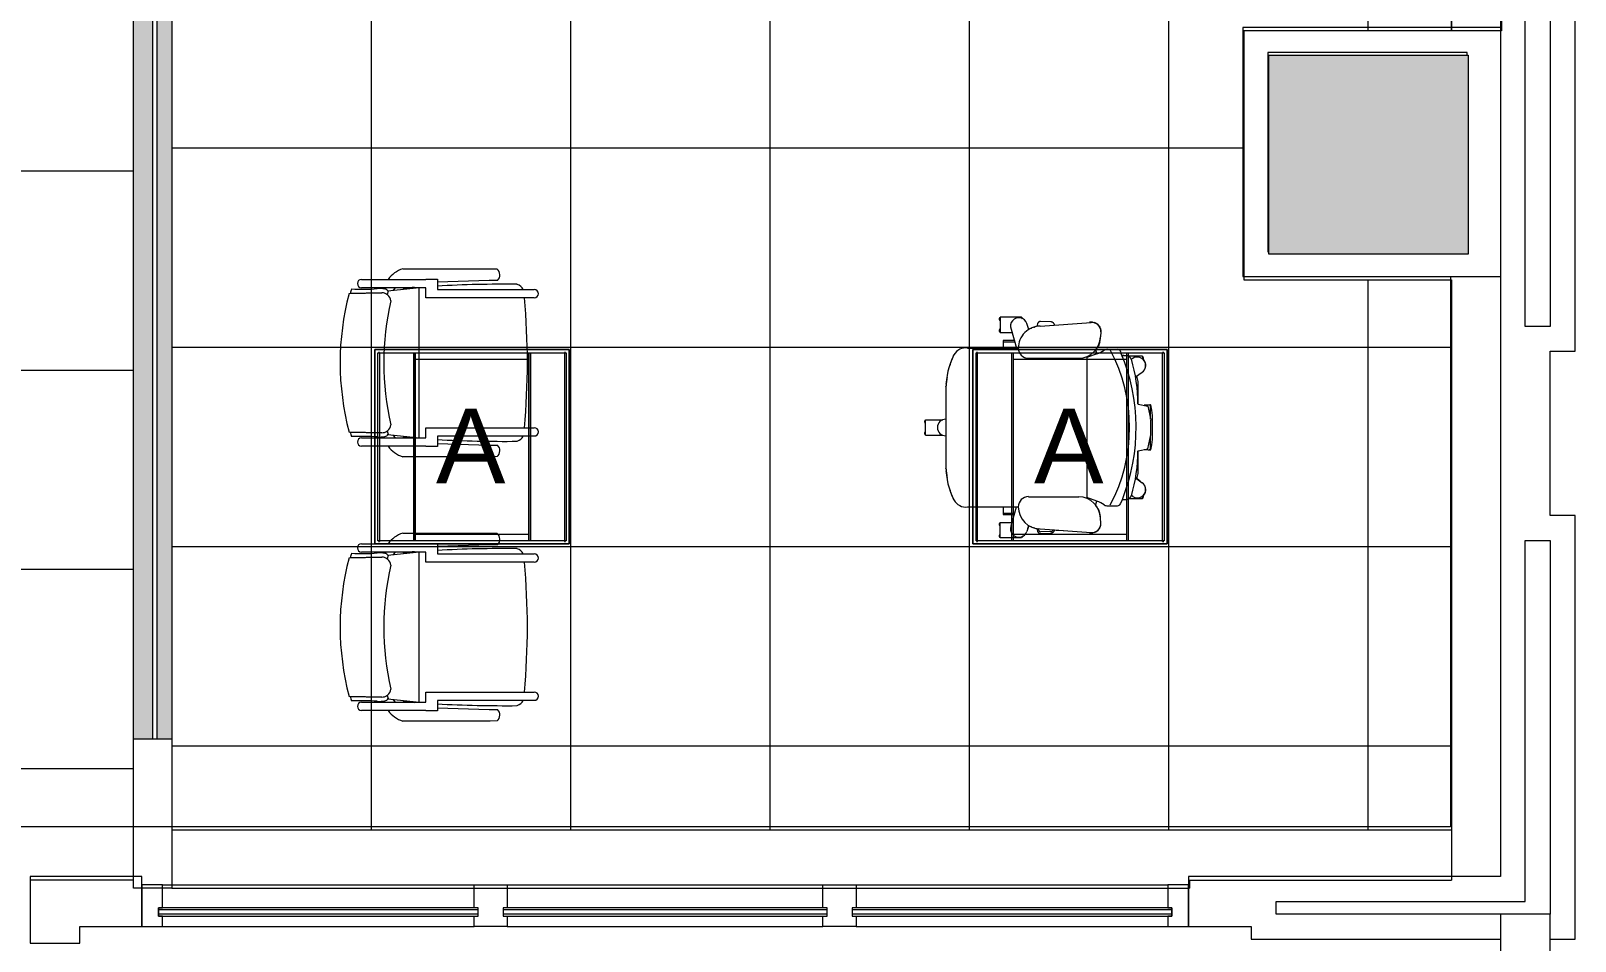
# Model space of a CAD drawing. Header units: inches. Extents: x -1206 to 1060, y -822 to 854.
# Drawn here: x -45 to 140.9, y -413.5 to -303.9 of the extents above; entities that cross this region are included whole.
import ezdxf

# ---------------------------------------------------------------- set-up
doc = ezdxf.new("R2010")
doc.units = ezdxf.units.IN
doc.header["$MEASUREMENT"] = 0
doc.linetypes.add('X1$0$IMPORT-2DASHES', pattern=[163.199999, 71.999999, -24, 9.6, -24, 9.6, -24])
for name, color, linetype, lineweight in [('X1$0$18_0109_REV_dwg _7_', 8, 'Continuous', 9), ('X1$0$A-Anno-Revs-FinF', 7, 'Continuous', 9), ('X1$0$A-CLNG', 13, 'Continuous', 13), ('X1$0$A-CLNG-PATT', 13, 'Continuous', 13), ('X1$0$A-WALL', 113, 'Continuous', 13), ('X1$0$ArchiCAD Windows_Pen_No__4', 7, 'Continuous', 9), ('X1$0$BB Columns_Pen_No__3', 250, 'Continuous', 20), ('X1$0$BB Columns_Pen_No__7', 250, 'Continuous', 20), ('X1$0$BB Shell_Pen_No__100', 250, 'Continuous', 20), ('X1$0$BB Shell_Pen_No__95', 250, 'Continuous', 20), ('X1$0$E-LITE-EQPM', 33, 'Continuous', 9), ('X1$0$E-LITE-EQPM-IDEN', 33, 'Continuous', 9), ('X1$0$GLZ_GLAZING', 7, 'Continuous', 9), ('X1$0$I-FURN', 30, 'Continuous', 9), ('X1$0$I-WALL', 2, 'Continuous', 13), ('X1$0$S-COLS', 52, 'Continuous', 9)]:
    doc.layers.add(name, color=color, linetype=linetype, lineweight=lineweight)
doc.styles.add('X1$0$Arial', font='arial.ttf', dxfattribs={"height": 9})

# ---------------------------------------------------------------- blocks, each defined once
blk = doc.blocks.new('X1$0$F-Haworth_Chair_X99-Seminar - X99 Seminar Chair with Glides-5034159-FIRST FLOOR RCP')
at = {"layer": 'X1$0$I-FURN'}
for p, q in [((-8.82, -0.89), (-8.82, 10.78)), ((-7.83, 10.78), (-7.83, -2.27)), ((7.83, -2.27), (7.83, 10.78)), ((8.82, 10.78), (8.82, -0.89)), ((-11.32, 5.48), (-11.3, 6.32)), ((-9.92, 6.36), (-9.92, 5.36)), ((9.92, 5.36), (9.92, 6.36)), ((11.3, 6.32), (11.32, 5.48)), ((-11.32, -5.06), (-11.32, 5.48)), ((-9.92, 5.36), (-9.71, -0.89)), ((9.71, -0.89), (9.92, 5.36)), ((11.32, 5.48), (11.32, -5.06)), ((-10.07, -0.89), (-8.82, -0.89)), ((-10.07, -2.27), (-10.07, -0.89)), ((8.82, -0.89), (10.07, -0.89)), ((10.07, -0.89), (10.07, -2.27)), ((-10.04, -2.27), (-10.07, -2.27)), ((-10.04, -10.02), (-10.04, -2.27)), ((-9.04, -2.27), (-9.04, -10.02)), ((-7.83, -2.27), (-9.04, -2.27)), ((-9.04, -3.12), (9.04, -3.12)), ((-8.68, -6.87), (-9.04, -3.43)), ((9.04, -2.27), (7.83, -2.27)), ((9.04, -3.43), (8.68, -6.87)), ((9.04, -10.02), (9.04, -2.27)), ((10.04, -2.27), (10.04, -10.02)), ((10.07, -2.27), (10.04, -2.27)), ((-9.04, -5.99), (-8.75, -6.22)), ((-8.61, -6.81), (-8.23, -6.95)), ((8.23, -6.95), (8.61, -6.81)), ((8.75, -6.22), (9.04, -5.99)), ((-8.42, -7.57), (-8.34, -11.37)), ((-8.34, -11.52), (-8.42, -7.57)), ((8.34, -11.37), (8.42, -7.57)), ((8.42, -7.57), (8.34, -11.52))]:
    blk.add_line(p, q, dxfattribs=at)
for centre, radius, start, end in [((-8.32, 10.78), 0.495, 0, 180), ((8.32, 10.78), 0.495, 0, 180), ((-8.21, 8.28), 1.31, 117.6473, 159.9567), ((0, -75.01), 84.96, 84.7119, 95.2881), ((8.21, 8.28), 1.31, 20.0433, 62.3527), ((144.06, 7.32), 153.52, 179.4749, 183.0681), ((-144.06, 7.32), 153.52, 356.9319, 0.5251), ((-10.58, 5.68), 0.956, 45.8901, 138.1099), ((10.58, 5.68), 0.956, 41.8901, 134.1099), ((144.06, 7.32), 153.52, 184.0894, 184.5213), ((-144.06, 7.32), 153.52, 355.4787, 355.9106), ((-7.87, -3.92), 3.63, 198.1789, 233.1331), ((-8.24, -4.59), 0.763, 194.2338, 212.3684), ((8.24, -4.59), 0.763, 327.6316, 345.7662), ((7.87, -3.92), 3.63, 306.8669, 341.8211), ((-4.71, 1.15), 9.61, 243.1231, 243.9964), ((-5.2, -7.86), 3.74, 170.0936, 184.0143), ((-8.28, -7.33), 0.613, 122.5427, 170.0936), ((-7.37, -7.55), 1.05, 95.9554, 181.1786), ((-7.37, -7.55), 1.05, 145.2002, 181.1786), ((0, 26.49), 33.83, 257.2285, 282.7715), ((7.37, -7.55), 1.05, 358.8214, 84.0446), ((7.37, -7.55), 1.05, 358.8214, 34.7998), ((8.28, -7.33), 0.613, 9.9064, 57.4573), ((5.2, -7.86), 3.74, 355.9857, 9.9064), ((4.71, 1.15), 9.61, 296.0036, 296.8769), ((-36.06, -10.03), 27.2, 357.4882, 4.0143), ((36.06, -10.03), 27.2, 175.9857, 182.5118), ((-9.54, -10.02), 0.498, 180, 0), ((9.54, -10.02), 0.498, 180, 0), ((0, 20.73), 33.17, 254.4478, 255.4234), ((0, 20.29), 32.89, 255.304, 284.6925), ((0, 20.73), 33.17, 284.5766, 285.5522)]:
    blk.add_arc(centre, radius, start, end, dxfattribs=at)
blk = doc.blocks.new('X1$0$Allsteel Seating Acuity Work-Conference Chair1 - Fully Adj_ Arms_ Mesh Back-V8-FIRST FLOOR RCP')
at = {"layer": 'X1$0$I-FURN', "lineweight": 13}
for p, q in [((-2.82, 10.38), (-2.56, 11.58)), ((-2.71, 11.94), (-2.71, 11.88)), ((-2.71, 11.74), (-2.71, 11.93)), ((-1.02, 11.88), (-2.71, 11.88)), ((-2.71, 11.74), (-2.67, 11.1)), ((-2.56, 11.58), (-0.87, 11.91)), ((1.43, 12.11), (-1.43, 12.11)), ((0.87, 11.91), (-0.87, 11.91)), ((2.56, 11.58), (0.87, 11.91)), ((2.71, 11.88), (1.02, 11.88)), ((2.82, 10.38), (2.56, 11.58)), ((2.67, 11.1), (2.71, 11.74)), ((2.71, 11.88), (2.71, 11.94)), ((2.71, 11.93), (2.71, 11.74)), ((-8.58, 10.9), (-8.27, 10.9)), ((-8.58, 10.9), (-8.58, 9.3)), ((-8.31, 9.74), (-8.21, 9.58)), ((-6.08, 10.09), (-6.65, 10.88)), ((-6.08, 10.09), (-6.21, 10.27)), ((-5.54, 10.38), (-6.19, 10.24)), ((-2.83, 10.4), (-5.26, 10.4)), ((-4.64, 10.28), (-4.71, 10.32)), ((5.26, 10.4), (2.83, 10.4)), ((4.71, 10.32), (4.64, 10.28)), ((6.17, 10.25), (5.54, 10.38)), ((6.46, 10.62), (6.06, 10.1)), ((6.08, 10.09), (6.65, 10.88)), ((8.31, 9.74), (8.21, 9.58)), ((8.58, 10.9), (8.27, 10.9)), ((8.58, 10.9), (8.58, 9.3)), ((-9.43, 6.72), (-9.43, 7.92)), ((-9.14, 8.27), (-8.98, 8.33)), ((-8.67, 8.43), (-8.67, 8.96)), ((8.67, 8.5), (8.67, 8.96)), ((8.67, 8.5), (9.21, 8.25)), ((9.43, 6.72), (9.43, 7.92)), ((-11.51, 5.91), (-10.9, 5.88)), ((11.51, 5.91), (10.9, 5.88)), ((-12.2, -1.39), (-12.66, 4.73)), ((-9.35, 5.28), (-8.87, 5.43)), ((-8.87, 5.43), (-8.42, 4.21)), ((-8.42, 4.21), (8.42, 4.21)), ((8.87, 5.43), (8.42, 4.21)), ((9.35, 5.28), (8.87, 5.43)), ((12.2, -1.39), (12.66, 4.73)), ((-8.34, -2.8), (-8.34, 3.26)), ((8.34, -2.8), (8.34, 3.26)), ((-13.05, -3.54), (-13.3, -3.64)), ((-13.3, -3.64), (-13.3, -6.21)), ((-11.8, -2.77), (-12.52, -3)), ((11.8, -2.77), (12.52, -3)), ((12.15, -2.89), (11.81, -2.76)), ((13.05, -3.54), (13.3, -3.64)), ((13.3, -3.64), (13.3, -6.21)), ((-11.84, -4.9), (-9.56, -4.24)), ((-11.43, -6.21), (-11.43, -4.78)), ((-10.49, -4.51), (-10.49, -5.86)), ((-10.32, -5.86), (-10.32, -4.46)), ((-9.56, -10.14), (-9.56, -4.02)), ((9.56, -10.14), (9.56, -4.02)), ((11.84, -4.9), (9.56, -4.24)), ((10.32, -5.86), (10.32, -4.46)), ((10.49, -5.86), (10.49, -4.51)), ((11.43, -6.21), (11.43, -4.78)), ((-13.3, -6.21), (-11.43, -6.21)), ((-10.48, -5.86), (-10.48, -5.86)), ((-10.48, -5.86), (-10.32, -5.86)), ((-10.32, -5.86), (-9.56, -5.86)), ((9.56, -5.86), (10.32, -5.86)), ((10.32, -5.86), (10.48, -5.86)), ((10.48, -5.86), (10.48, -5.86)), ((13.3, -6.21), (11.43, -6.21)), ((-6.03, -12.61), (-5.86, -12.64)), ((-5.72, -12.64), (-5.86, -12.64)), ((-4.72, -12.75), (4.72, -12.75)), ((5.86, -12.64), (5.72, -12.64)), ((5.86, -12.64), (6.03, -12.61)), ((-0.94, -15.19), (-0.94, -13.12)), ((0.94, -15.19), (0.94, -13.12)), ((0.94, -15.19), (-0.94, -15.19))]:
    blk.add_line(p, q, dxfattribs=at)
at = {"layer": 'X1$0$I-FURN'}
for p, q in [((-9.12, 5.36), (-9.41, 5.32)), ((9.41, 5.32), (9.12, 5.36)), ((12.66, 4.88), (12.66, 4.97)), ((-12.72, -0.13), (-12.76, -1.35)), ((-12.48, -1.73), (-12.16, -1.81)), ((-12.18, -1.77), (-12.16, -1.84)), ((12.16, -1.81), (12.48, -1.73)), ((12.43, -1.54), (12.18, -1.61)), ((12.43, -1.54), (12.18, -1.61)), ((12.53, -0.14), (12.57, -1.36)), ((12.53, -0.14), (12.57, -1.36)), ((12.76, -1.35), (12.72, -0.13))]:
    blk.add_line(p, q, dxfattribs=at)
at = {"layer": 'X1$0$I-FURN', "lineweight": 13, "flags": 128}
for points in [[(-1.43, 12.11), (-2.08, 12.04), (-2.71, 11.94)], [(-2.71, 11.88), (-2.69, 11.78), (-2.68, 11.6), (-2.66, 11.36), (-2.64, 11.21)], [(2.71, 11.94), (2.08, 12.04), (1.43, 12.11)], [(2.64, 11.21), (2.66, 11.36), (2.68, 11.6), (2.69, 11.78), (2.71, 11.88)], [(-8.58, 10.9), (-8.57, 10.91), (-8.55, 10.91), (-8.54, 10.92), (-8.53, 10.93), (-8.52, 10.94), (-8.5, 10.94), (-8.49, 10.95), (-8.48, 10.96), (-8.46, 10.96), (-8.45, 10.97), (-8.44, 10.97), (-8.42, 10.97), (-8.41, 10.98), (-8.39, 10.98), (-8.38, 10.98), (-8.36, 10.98), (-8.35, 10.98), (-8.33, 10.98), (-8.32, 10.98), (-8.3, 10.98), (-8.29, 10.98), (-8.28, 10.98), (-8.26, 10.97), (-8.25, 10.97), (-8.23, 10.97), (-8.22, 10.96)], [(-2.82, 10.38), (-2.82, 10.39), (-2.83, 10.4)], [(-2.83, 10.4), (-2.83, 10.39), (-2.83, 10.38)], [(2.83, 10.4), (2.82, 10.39), (2.82, 10.38)], [(2.83, 10.38), (2.83, 10.39), (2.83, 10.4)], [(8.22, 10.96), (8.23, 10.97), (8.25, 10.97), (8.26, 10.97), (8.27, 10.98), (8.29, 10.98), (8.3, 10.98), (8.32, 10.98), (8.33, 10.98), (8.35, 10.98), (8.36, 10.98), (8.38, 10.98), (8.39, 10.98), (8.4, 10.98), (8.42, 10.97), (8.43, 10.97), (8.45, 10.97), (8.46, 10.96), (8.47, 10.96), (8.49, 10.95), (8.5, 10.95), (8.51, 10.94), (8.53, 10.93), (8.54, 10.92), (8.55, 10.92), (8.56, 10.91), (8.57, 10.9)], [(-13.26, -3.61), (-13.25, -3.6), (-13.24, -3.6), (-13.23, -3.59), (-13.21, -3.58), (-13.2, -3.58), (-13.19, -3.57), (-13.17, -3.57), (-13.16, -3.56), (-13.14, -3.56), (-13.13, -3.56)], [(13.14, -3.56), (13.16, -3.56), (13.17, -3.57), (13.18, -3.57), (13.2, -3.58), (13.21, -3.58), (13.22, -3.59), (13.24, -3.6), (13.25, -3.6), (13.26, -3.61)], [(-12.83, -6.21), (-12.84, -6.21), (-12.85, -6.22), (-12.86, -6.23), (-12.87, -6.24), (-12.89, -6.25), (-12.9, -6.25), (-12.91, -6.26), (-12.93, -6.27), (-12.94, -6.27), (-12.95, -6.28), (-12.97, -6.28), (-12.98, -6.28), (-13, -6.29), (-13.01, -6.29), (-13.03, -6.29), (-13.04, -6.29), (-13.05, -6.29), (-13.07, -6.29), (-13.08, -6.29), (-13.1, -6.29), (-13.11, -6.29), (-13.13, -6.29), (-13.14, -6.28), (-13.16, -6.28), (-13.17, -6.28), (-13.18, -6.27), (-13.2, -6.27), (-13.21, -6.26), (-13.22, -6.25), (-13.24, -6.25), (-13.25, -6.24), (-13.26, -6.23), (-13.27, -6.22), (-13.29, -6.22), (-13.3, -6.21)], [(-11.43, -6.21), (-11.44, -6.21), (-11.45, -6.22), (-11.46, -6.23), (-11.48, -6.24), (-11.49, -6.25), (-11.5, -6.25), (-11.51, -6.26), (-11.53, -6.27), (-11.54, -6.27), (-11.56, -6.28), (-11.57, -6.28), (-11.58, -6.28), (-11.6, -6.29), (-11.61, -6.29), (-11.63, -6.29), (-11.64, -6.29), (-11.66, -6.29), (-11.67, -6.29), (-11.69, -6.29), (-11.7, -6.29), (-11.71, -6.29), (-11.73, -6.29), (-11.74, -6.28), (-11.76, -6.28), (-11.77, -6.28), (-11.79, -6.27), (-11.8, -6.27), (-11.81, -6.26), (-11.83, -6.25), (-11.84, -6.25), (-11.85, -6.24), (-11.86, -6.23), (-11.88, -6.22), (-11.89, -6.22), (-11.9, -6.21)], [(11.9, -6.21), (11.89, -6.21), (11.88, -6.22), (11.87, -6.23), (11.85, -6.24), (11.84, -6.25), (11.83, -6.25), (11.81, -6.26), (11.8, -6.27), (11.79, -6.27), (11.77, -6.28), (11.76, -6.28), (11.75, -6.28), (11.73, -6.29), (11.72, -6.29), (11.7, -6.29), (11.69, -6.29), (11.67, -6.29), (11.66, -6.29), (11.64, -6.29), (11.63, -6.29), (11.61, -6.29), (11.6, -6.29), (11.59, -6.28), (11.57, -6.28), (11.56, -6.28), (11.54, -6.27), (11.53, -6.27), (11.52, -6.26), (11.5, -6.25), (11.49, -6.25), (11.48, -6.24), (11.47, -6.23), (11.45, -6.22), (11.44, -6.22), (11.43, -6.21)], [(13.3, -6.21), (13.29, -6.21), (13.28, -6.22), (13.26, -6.23), (13.25, -6.24), (13.24, -6.25), (13.23, -6.25), (13.21, -6.26), (13.2, -6.27), (13.19, -6.27), (13.17, -6.28), (13.16, -6.28), (13.14, -6.28), (13.13, -6.29), (13.11, -6.29), (13.1, -6.29), (13.09, -6.29), (13.07, -6.29), (13.06, -6.29), (13.04, -6.29), (13.03, -6.29), (13.01, -6.29), (13, -6.29), (12.98, -6.28), (12.97, -6.28), (12.96, -6.28), (12.94, -6.27), (12.93, -6.27), (12.91, -6.26), (12.9, -6.25), (12.89, -6.25), (12.88, -6.24), (12.86, -6.23), (12.85, -6.22), (12.84, -6.22), (12.83, -6.21)], [(-0.46, -15.19), (-0.47, -15.2), (-0.49, -15.21), (-0.5, -15.21), (-0.51, -15.22), (-0.52, -15.23), (-0.54, -15.24), (-0.55, -15.24), (-0.56, -15.25), (-0.58, -15.25), (-0.59, -15.26), (-0.6, -15.26), (-0.62, -15.27), (-0.63, -15.27), (-0.65, -15.27), (-0.66, -15.27), (-0.68, -15.27), (-0.69, -15.27), (-0.71, -15.27), (-0.72, -15.27), (-0.73, -15.27), (-0.75, -15.27), (-0.76, -15.27), (-0.78, -15.27), (-0.79, -15.26), (-0.81, -15.26), (-0.82, -15.25), (-0.83, -15.25), (-0.85, -15.24), (-0.86, -15.24), (-0.87, -15.23), (-0.89, -15.22), (-0.9, -15.22), (-0.91, -15.21), (-0.92, -15.2), (-0.93, -15.19)], [(0.94, -15.19), (0.92, -15.2), (0.91, -15.21), (0.9, -15.21), (0.89, -15.22), (0.88, -15.23), (0.86, -15.24), (0.85, -15.24), (0.84, -15.25), (0.82, -15.25), (0.81, -15.26), (0.79, -15.26), (0.78, -15.27), (0.77, -15.27), (0.75, -15.27), (0.74, -15.27), (0.72, -15.27), (0.71, -15.27), (0.69, -15.27), (0.68, -15.27), (0.66, -15.27), (0.65, -15.27), (0.63, -15.27), (0.62, -15.27), (0.61, -15.26), (0.59, -15.26), (0.58, -15.25), (0.56, -15.25), (0.55, -15.24), (0.54, -15.24), (0.52, -15.23), (0.51, -15.22), (0.5, -15.22), (0.49, -15.21), (0.48, -15.2), (0.46, -15.19)]]:
    blk.add_lwpolyline(points, dxfattribs=at)
at = {"layer": 'X1$0$I-FURN', "flags": 128}
for points in [[(-12.66, 4.94), (-12.68, 4.9), (-12.68, 4.85), (-12.69, 4.81), (-12.7, 4.76), (-12.7, 4.72), (-12.7, 4.67), (-12.7, 4.63), (-12.7, 4.58), (-12.7, 4.55)], [(12.7, 4.55), (12.7, 4.6), (12.7, 4.65), (12.7, 4.69), (12.7, 4.74), (12.7, 4.78), (12.69, 4.83), (12.68, 4.87), (12.67, 4.92), (12.66, 4.96)], [(-12.33, 0.34), (-12.35, 0.34), (-12.37, 0.33), (-12.39, 0.33), (-12.41, 0.32), (-12.43, 0.31), (-12.45, 0.3), (-12.46, 0.29), (-12.48, 0.28), (-12.5, 0.27), (-12.52, 0.26), (-12.53, 0.24), (-12.55, 0.23), (-12.56, 0.22), (-12.58, 0.2), (-12.59, 0.19), (-12.6, 0.17), (-12.62, 0.16), (-12.63, 0.14), (-12.64, 0.12), (-12.65, 0.1), (-12.66, 0.09), (-12.67, 0.07), (-12.68, 0.05), (-12.69, 0.03), (-12.69, 0.01), (-12.7, -0.01), (-12.7, -0.03), (-12.71, -0.05), (-12.71, -0.07), (-12.72, -0.09), (-12.72, -0.11), (-12.72, -0.13), (-12.72, -0.13)], [(12.33, 0.34), (12.35, 0.53), (12.41, 1.37)], [(12.72, -0.13), (12.72, -0.11), (12.72, -0.09), (12.71, -0.07), (12.71, -0.05), (12.71, -0.03), (12.7, -0.01), (12.69, 0.01), (12.69, 0.03), (12.68, 0.04), (12.67, 0.06), (12.66, 0.08), (12.65, 0.1), (12.64, 0.12), (12.63, 0.13), (12.62, 0.15), (12.61, 0.17), (12.59, 0.18), (12.58, 0.2), (12.57, 0.21), (12.55, 0.23), (12.54, 0.24), (12.52, 0.25), (12.5, 0.27), (12.49, 0.28), (12.47, 0.29), (12.45, 0.3), (12.43, 0.31), (12.41, 0.32), (12.4, 0.32), (12.38, 0.33), (12.36, 0.34), (12.34, 0.34)], [(-12.76, -1.35), (-12.76, -1.37), (-12.76, -1.38), (-12.76, -1.4), (-12.76, -1.41), (-12.76, -1.43), (-12.75, -1.44), (-12.75, -1.46), (-12.75, -1.47), (-12.74, -1.48), (-12.74, -1.5), (-12.73, -1.51), (-12.73, -1.53), (-12.72, -1.54), (-12.71, -1.55), (-12.7, -1.56), (-12.7, -1.58), (-12.69, -1.59), (-12.68, -1.6), (-12.67, -1.61), (-12.66, -1.62), (-12.65, -1.63), (-12.64, -1.64), (-12.62, -1.65), (-12.61, -1.66), (-12.6, -1.67), (-12.59, -1.68), (-12.58, -1.69), (-12.56, -1.69), (-12.55, -1.7), (-12.54, -1.71), (-12.52, -1.71), (-12.51, -1.72), (-12.49, -1.72), (-12.48, -1.73)], [(12.15, -1.87), (12.17, -1.82), (12.18, -1.78)], [(12.48, -1.73), (12.5, -1.72), (12.51, -1.72), (12.52, -1.71), (12.54, -1.71), (12.55, -1.7), (12.56, -1.69), (12.58, -1.69), (12.59, -1.68), (12.6, -1.67), (12.61, -1.66), (12.63, -1.65), (12.64, -1.64), (12.65, -1.63), (12.66, -1.62), (12.67, -1.61), (12.68, -1.6), (12.69, -1.59), (12.7, -1.58), (12.7, -1.56), (12.71, -1.55), (12.72, -1.54), (12.73, -1.52), (12.73, -1.51), (12.74, -1.5), (12.74, -1.48), (12.75, -1.47), (12.75, -1.45), (12.75, -1.44), (12.76, -1.42), (12.76, -1.41), (12.76, -1.4), (12.76, -1.38), (12.76, -1.37), (12.76, -1.35)]]:
    blk.add_lwpolyline(points, dxfattribs=at)
at = {"layer": 'X1$0$I-FURN', "lineweight": 13}
for centre, radius, start, end in [((-7.47, 10.29), 1.01, 36, 212.7501), ((-7.5, 10.32), 1, 52.3571, 139.9091), ((7.47, 10.29), 1.01, 327.2499, 144), ((7.5, 10.32), 1, 39.5169, 126.2772), ((0, -10.35), 19.72, 61.763, 118.237), ((0.05, -13.09), 23.24, 68.2443, 112.8726), ((-8.02, 8.96), 0.651, 107.5435, 180), ((-2.86, -8.1), 18.47, 89.8836, 106.8429), ((2.86, -8.1), 18.47, 73.1571, 90.1164), ((8.02, 8.96), 0.651, 360, 72.4565), ((-9.06, 7.92), 0.366, 102.5519, 180), ((9.06, 7.92), 0.366, 0, 65.7027), ((-11.57, 4.82), 1.09, 86.8437, 184.3553), ((-11.05, 3.16), 2.72, 1.9696, 86.8437), ((-8.8, 6.67), 0.631, 176.1136, 213.7004), ((-12.89, 3.94), 4.29, 20.2996, 33.7004), ((11.05, 3.16), 2.72, 93.1563, 178.0304), ((12.89, 3.94), 4.29, 146.2996, 159.7004), ((8.8, 6.67), 0.631, 326.2996, 3.8864), ((11.57, 4.82), 1.09, 355.6447, 93.1563), ((-9.56, -1.39), 2.64, 180, 270), ((9.56, -1.39), 2.64, 270, 360), ((-12.21, -3.96), 1.01, 108, 291.4351), ((-9.56, -2.8), 1.23, 270, 0), ((9.56, -2.8), 1.23, 180, 270), ((12.21, -3.96), 1.01, 248.5649, 72), ((-8.02, -10.39), 1.56, 170.505, 242.9186), ((8.02, -10.39), 1.56, 297.0814, 9.495), ((-4.72, -3.94), 8.81, 242.9186, 270), ((0, -12.77), 1, 180, 360), ((4.72, -3.94), 8.81, 270, 297.0814)]:
    blk.add_arc(centre, radius, start, end, dxfattribs=at)
at = {"layer": 'X1$0$I-FURN'}
for centre, radius, start, end in [((-11.57, 4.82), 1.09, 101.0733, 151.9153), ((-11.01, 3.29), 2.59, 54.5468, 86.8437), ((11.01, 3.29), 2.59, 93.1563, 125.4532), ((11.57, 4.82), 1.09, 28.0847, 78.9267), ((-11.57, 4.82), 1.09, 157.9917, 164.9201), ((11.57, 4.82), 1.09, 15.0799, 22.0083), ((12.21, -0.15), 0.325, 2, 70.6688), ((12.21, -0.15), 0.325, 2, 69.546), ((12.39, -1.37), 0.185, 284.3108, 2), ((12.39, -1.37), 0.185, 284.3108, 2), ((12.39, -1.37), 0.185, 284.3108, 354.4966), ((-9.59, -1.41), 2.59, 195.9993, 197.6695), ((9.59, -1.41), 2.59, 342.3305, 344.0007)]:
    blk.add_arc(centre, radius, start, end, dxfattribs=at)
at = {"layer": 'X1$0$I-FURN', "lineweight": 13}
for points, knots in [([(-4.71, 10.32), (-4.74, 10.33), (-4.78, 10.34), (-4.83, 10.36), (-4.87, 10.37), (-4.92, 10.37), (-4.96, 10.38), (-5, 10.38), (-5.04, 10.39), (-5.08, 10.39), (-5.14, 10.4), (-5.21, 10.4), (-5.29, 10.4), (-5.4, 10.4), (-5.48, 10.39), (-5.54, 10.38)], [0, 0, 0, 0, 0.1, 0.15, 0.2, 0.25, 0.3, 0.35, 0.4, 0.45, 0.5, 0.6, 0.7, 0.8, 1, 1, 1, 1]), ([(5.54, 10.38), (5.48, 10.39), (5.4, 10.4), (5.29, 10.4), (5.21, 10.4), (5.14, 10.4), (5.08, 10.39), (5.04, 10.39), (5, 10.38), (4.96, 10.38), (4.92, 10.37), (4.87, 10.37), (4.83, 10.36), (4.78, 10.34), (4.74, 10.33), (4.71, 10.32)], [0, 0, 0, 0, 0.2, 0.3, 0.4, 0.5, 0.55, 0.6, 0.65, 0.7, 0.75, 0.8, 0.85, 0.9, 1, 1, 1, 1]), ([(-8.67, 8.69), (-8.67, 8.64), (-8.68, 8.57), (-8.68, 8.51), (-8.68, 8.49)], [0.3226455, 0.3226455, 0.3226455, 0.3226455, 0.5, 0.5739623, 0.5739623, 0.5739623, 0.5739623]), ([(8.68, 8.49), (8.68, 8.51), (8.68, 8.57), (8.67, 8.64), (8.67, 8.69)], [0.4260377, 0.4260377, 0.4260377, 0.4260377, 0.5, 0.6773545, 0.6773545, 0.6773545, 0.6773545]), ([(-7.5, -12.25), (-7.59, -12.22), (-8.01, -12.09), (-8.42, -11.93), (-8.73, -11.79)], [0.5674785, 0.5674785, 0.5674785, 0.5674785, 0.6666667, 1, 1, 1, 1]), ([(-5.86, -12.64), (-5.77, -12.65), (-5.62, -12.67), (-5.46, -12.69), (-5.36, -12.7), (-5.29, -12.71), (-5.21, -12.72), (-5.14, -12.72), (-5.08, -12.73), (-5.04, -12.73), (-5.02, -12.73), (-5, -12.74), (-4.98, -12.74), (-4.95, -12.74), (-4.9, -12.74), (-4.83, -12.75), (-4.76, -12.75), (-4.73, -12.75), (-4.72, -12.75), (-4.72, -12.75)], [0, 0, 0, 0, 0.125, 0.1875, 0.21875, 0.25, 0.28125, 0.3125, 0.34375, 0.359375, 0.3671875, 0.375, 0.3828125, 0.390625, 0.40625, 0.4375, 0.46875, 0.484375, 0.5, 0.5, 0.5, 0.5]), ([(-5.21, -12.72), (-5.22, -12.72), (-5.24, -12.71), (-5.27, -12.71), (-5.28, -12.71), (-5.29, -12.71)], [0.75, 0.75, 0.75, 0.75, 0.765625, 0.78125, 0.78472521, 0.78472521, 0.78472521, 0.78472521]), ([(-4.92, -12.74), (-4.92, -12.74), (-4.93, -12.74), (-4.96, -12.74), (-4.98, -12.74), (-4.99, -12.74), (-4.99, -12.74)], [0.625, 0.625, 0.625, 0.625, 0.6328125, 0.640625, 0.65625, 0.65960213, 0.65960213, 0.65960213, 0.65960213]), ([(4.72, -12.75), (4.72, -12.75), (4.73, -12.75), (4.76, -12.75), (4.83, -12.75), (4.9, -12.74), (4.95, -12.74), (4.98, -12.74), (5, -12.74), (5.02, -12.73), (5.04, -12.73), (5.08, -12.73), (5.14, -12.72), (5.21, -12.72), (5.29, -12.71), (5.36, -12.7), (5.46, -12.69), (5.62, -12.67), (5.77, -12.65), (5.86, -12.64)], [0.5, 0.5, 0.5, 0.5, 0.515625, 0.53125, 0.5625, 0.59375, 0.609375, 0.6171875, 0.625, 0.6328125, 0.640625, 0.65625, 0.6875, 0.71875, 0.75, 0.78125, 0.8125, 0.875, 1, 1, 1, 1]), ([(4.99, -12.74), (4.99, -12.74), (4.98, -12.74), (4.96, -12.74), (4.93, -12.74), (4.92, -12.74), (4.92, -12.74)], [0.34039787, 0.34039787, 0.34039787, 0.34039787, 0.34375, 0.359375, 0.3671875, 0.375, 0.375, 0.375, 0.375]), ([(5.29, -12.71), (5.28, -12.71), (5.27, -12.71), (5.24, -12.71), (5.22, -12.72), (5.21, -12.72)], [0.21527479, 0.21527479, 0.21527479, 0.21527479, 0.21875, 0.234375, 0.25, 0.25, 0.25, 0.25]), ([(8.73, -11.79), (8.42, -11.93), (8.01, -12.09), (7.59, -12.22), (7.5, -12.25)], [0, 0, 0, 0, 0.3333333, 0.4325215, 0.4325215, 0.4325215, 0.4325215])]:
    blk.add_open_spline(points, degree=3, knots=knots, dxfattribs=at)
at = {"layer": 'X1$0$I-FURN'}
for points, knots in [([(-12.57, 5.27), (-12.57, 5.27), (-12.56, 5.29), (-12.55, 5.31), (-12.54, 5.34), (-12.52, 5.37), (-12.49, 5.42), (-12.45, 5.48), (-12.39, 5.55), (-12.34, 5.6), (-12.32, 5.62)], [0.2644961, 0.2644961, 0.2644961, 0.2644961, 0.2916667, 0.3125, 0.3333333, 0.375, 0.4166667, 0.5, 0.5833333, 0.6666667, 0.6666667, 0.6666667, 0.6666667]), ([(-12.23, 5.69), (-12.22, 5.7), (-12.2, 5.72), (-12.15, 5.75), (-12.11, 5.77), (-12.09, 5.79)], [0.7577972, 0.7577972, 0.7577972, 0.7577972, 0.7916667, 0.8333333, 0.8992641, 0.8992641, 0.8992641, 0.8992641]), ([(12.23, 5.69), (12.22, 5.7), (12.2, 5.72), (12.15, 5.75), (12.11, 5.77), (12.09, 5.79)], [-0.2422028, -0.2422028, -0.2422028, -0.2422028, -0.2083333, -0.1666667, -0.1007359, -0.1007359, -0.1007359, -0.1007359]), ([(12.57, 5.27), (12.57, 5.27), (12.56, 5.29), (12.55, 5.31), (12.54, 5.34), (12.52, 5.37), (12.49, 5.42), (12.45, 5.48), (12.39, 5.55), (12.34, 5.6), (12.32, 5.62)], [-0.7355039, -0.7355039, -0.7355039, -0.7355039, -0.7083333, -0.6875, -0.6666667, -0.625, -0.5833333, -0.5, -0.4166667, -0.3333333, -0.3333333, -0.3333333, -0.3333333]), ([(-12.64, 5.07), (-12.63, 5.08), (-12.63, 5.11), (-12.62, 5.14), (-12.61, 5.16), (-12.61, 5.18), (-12.6, 5.18)], [0, 0, 0, 0, 0.0833333, 0.125, 0.1458333, 0.1666667, 0.1666667, 0.1666667, 0.1666667]), ([(12.64, 5.07), (12.63, 5.08), (12.63, 5.11), (12.62, 5.14), (12.61, 5.16), (12.61, 5.18), (12.6, 5.18)], [-1, -1, -1, -1, -0.9166667, -0.875, -0.8541667, -0.8333333, -0.8333333, -0.8333333, -0.8333333]), ([(-12.08, -2.14), (-12.09, -2.11), (-12.11, -2.06), (-12.12, -2.01), (-12.12, -1.99)], [0.3873795, 0.3873795, 0.3873795, 0.3873795, 0.5, 0.5633301, 0.5633301, 0.5633301, 0.5633301]), ([(12.08, -2.14), (12.09, -2.11), (12.11, -2.06), (12.12, -2.01), (12.12, -1.99)], [-0.6126205, -0.6126205, -0.6126205, -0.6126205, -0.5, -0.4366699, -0.4366699, -0.4366699, -0.4366699])]:
    blk.add_open_spline(points, degree=3, knots=knots, dxfattribs=at)
for points in [[(-11.97, 5.84), (-11.93, 5.85), (-11.89, 5.87), (-11.84, 5.88)], [(-11.74, 5.9), (-11.67, 5.91), (-11.59, 5.92), (-11.51, 5.91)], [(-10.32, 5.79), (-10.14, 5.74), (-9.96, 5.68), (-9.81, 5.58)], [(10.32, 5.79), (10.14, 5.74), (9.96, 5.68), (9.81, 5.58)], [(11.74, 5.9), (11.67, 5.91), (11.59, 5.92), (11.51, 5.91)], [(11.97, 5.84), (11.93, 5.85), (11.89, 5.87), (11.84, 5.88)], [(-9.6, 5.47), (-9.53, 5.42), (-9.47, 5.37), (-9.4, 5.32)], [(9.6, 5.47), (9.53, 5.42), (9.47, 5.37), (9.4, 5.32)], [(-11.97, -2.46), (-11.97, -2.44), (-11.98, -2.43), (-11.99, -2.41)], [(-11.91, -2.57), (-11.93, -2.54), (-11.95, -2.5), (-11.97, -2.46)], [(11.91, -2.57), (11.93, -2.54), (11.95, -2.5), (11.97, -2.46)], [(11.97, -2.46), (11.97, -2.44), (11.98, -2.43), (11.99, -2.41)]]:
    blk.add_open_spline(points, degree=3, dxfattribs=at)
at = {"layer": 'X1$0$I-FURN', "lineweight": 13}
for points in [[(-5.99, -12.62), (-6.01, -12.61), (-6.03, -12.61), (-6.04, -12.61)], [(-5.49, -12.69), (-5.52, -12.68), (-5.55, -12.68), (-5.58, -12.68)], [(5.58, -12.68), (5.55, -12.68), (5.52, -12.68), (5.49, -12.69)], [(6.04, -12.61), (6.03, -12.61), (6.01, -12.61), (5.99, -12.61)]]:
    blk.add_open_spline(points, degree=3, dxfattribs=at)
blk = doc.blocks.new('X1$0$Walls 12 - Walls 1-5282459-FIRST FLOOR RCP')
at = {"layer": 'X1$0$A-WALL', "lineweight": 9}
for p, q in [((126.07, 386.06), (132.07, 386.06)), ((126.07, 236.06), (126.07, 386.06)), ((132.07, 386.06), (132.07, 374.06)), ((132.07, 374.06), (133.07, 374.06)), ((133.07, 374.06), (133.07, 248.06)), ((133.07, 248.06), (132.07, 248.06)), ((132.07, 248.06), (132.07, 236.06)), ((132.07, 236.06), (126.07, 236.06))]:
    blk.add_line(p, q, dxfattribs=at)
blk = doc.blocks.new('X1$0$18_0109_REV_dwg _7__window-fixed-5632552-FIRST FLOOR RCP')
at = {"layer": 'X1$0$ArchiCAD Windows_Pen_No__4', "color": 253, "linetype": 'X1$0$IMPORT-2DASHES'}
for p, q in [((-6723.6, 3788.31), (-6761.1, 3788.31)), ((-6681.6, 3788.31), (-6719.6, 3788.31)), ((-6640.1, 3788.31), (-6677.6, 3788.31)), ((-6723.6, 3783.31), (-6761.1, 3783.31)), ((-6681.6, 3783.31), (-6719.6, 3783.31)), ((-6640.09, 3783.31), (-6677.6, 3783.31))]:
    blk.add_line(p, q, dxfattribs=at)
at = {"layer": 'X1$0$ArchiCAD Windows_Pen_No__4', "color": 253, "flags": 128}
for points in [[(-6723.17, 3788.31), (-6721.6, 3788.31), (-6720.02, 3788.31)], [(-6681.17, 3788.31), (-6679.6, 3788.31), (-6678.02, 3788.31)]]:
    blk.add_lwpolyline(points, dxfattribs=at)
at = {"layer": 'X1$0$GLZ_GLAZING', "color": 253}
for p, q in [((-6723.1, 3786.81), (-6761.6, 3786.81)), ((-6761.6, 3786.32), (-6723.1, 3786.32)), ((-6681.1, 3786.81), (-6720.1, 3786.81)), ((-6720.1, 3786.32), (-6681.1, 3786.32)), ((-6639.59, 3786.81), (-6678.1, 3786.81)), ((-6678.1, 3786.32), (-6639.6, 3786.32))]:
    blk.add_line(p, q, dxfattribs=at)
at = {"layer": 'X1$0$GLZ_GLAZING', "color": 253, "flags": 128}
for points in [[(-6763.6, 3783.31), (-6761.1, 3783.31), (-6761.1, 3786.06), (-6761.6, 3786.06), (-6761.6, 3787.06), (-6761.1, 3787.06), (-6761.1, 3788.31), (-6763.6, 3788.31), (-6763.6, 3787.06), (-6763.6, 3786.06)], [(-6719.6, 3783.31), (-6723.6, 3783.31), (-6723.6, 3786.06), (-6723.1, 3786.06), (-6723.1, 3787.06), (-6723.6, 3787.06), (-6723.6, 3788.31), (-6719.6, 3788.31), (-6719.6, 3787.06), (-6720.1, 3787.06), (-6720.1, 3786.06), (-6719.6, 3786.06)], [(-6681.1, 3786.06), (-6681.1, 3787.06), (-6720.1, 3787.06), (-6720.1, 3786.07), (-6681.59, 3786.07)], [(-6677.6, 3783.31), (-6681.6, 3783.31), (-6681.6, 3786.06), (-6681.1, 3786.06), (-6681.1, 3787.06), (-6681.6, 3787.06), (-6681.6, 3788.31), (-6677.6, 3788.31), (-6677.6, 3787.06), (-6678.1, 3787.06), (-6678.1, 3786.06), (-6677.6, 3786.06)], [(-6637.6, 3783.31), (-6637.6, 3788.31), (-6640.1, 3788.31), (-6640.09, 3787.06), (-6639.59, 3787.06), (-6639.59, 3786.06), (-6640.09, 3786.06), (-6640.09, 3783.31)]]:
    blk.add_lwpolyline(points, close=True, dxfattribs=at)
for points in [[(-6723.1, 3786.06), (-6723.1, 3787.06), (-6761.6, 3787.06), (-6761.6, 3786.07), (-6723.1, 3786.07)], [(-6639.59, 3786.06), (-6639.59, 3787.06), (-6678.1, 3787.06), (-6678.1, 3786.07), (-6639.59, 3786.07)]]:
    blk.add_lwpolyline(points, dxfattribs=at)
blk = doc.blocks.new('X1$0$18_0109_REV_dwg _7_-5631515-FIRST FLOOR RCP')
at = {"layer": 'X1$0$A-Anno-Revs-FinF', "color": 253, "flags": 128}
blk.add_lwpolyline([(-6240.69, 2589.07), (-6240.69, 2522.82), (-6417.69, 2522.82), (-6417.69, 2371.82)], dxfattribs=at)
at = {"layer": 'X1$0$BB Columns_Pen_No__3', "color": 9, "flags": 128}
blk.add_lwpolyline([(-6234.69, 2619.07), (-6265.69, 2619.07), (-6265.69, 2589.07), (-6234.69, 2589.07)], dxfattribs=at)
at = {"layer": 'X1$0$BB Columns_Pen_No__7', "color": 9}
blk.add_line((-6238.69, 2615.75), (-6238.69, 2616.07), dxfattribs=at)
at = {"layer": 'X1$0$BB Columns_Pen_No__7', "color": 9, "flags": 128}
blk.add_lwpolyline([(-6238.69, 2616.07), (-6262.69, 2616.07), (-6262.69, 2592.07), (-6262.56, 2592.07)], dxfattribs=at)
at = {"layer": 'X1$0$BB Shell_Pen_No__100', "color": 9, "flags": 128}
blk.add_lwpolyline([(-6228.69, 2509.29), (-6225.69, 2509.29), (-6225.69, 2560.29), (-6228.69, 2560.29), (-6228.69, 2580.07), (-6225.69, 2580.07), (-6225.69, 2628.07), (-6228.69, 2628.07), (-6228.69, 2631.07), (-6234.69, 2631.07), (-6234.69, 2625.07), (-6234.69, 2583.07), (-6234.69, 2557.29), (-6234.69, 2516.82), (-6272.24, 2516.82), (-6272.24, 2510.82), (-6264.69, 2510.82), (-6264.69, 2509.29), (-6261.69, 2509.29), (-6234.69, 2509.29)], dxfattribs=at)
for points in [[(-6231.69, 2625.07), (-6228.69, 2625.07), (-6228.69, 2583.07), (-6231.69, 2583.07)], [(-6228.69, 2512.29), (-6261.69, 2512.29), (-6261.69, 2513.82), (-6231.69, 2513.82), (-6231.69, 2557.29), (-6228.69, 2557.29)], [(-6398.24, 2516.82), (-6411.69, 2516.82), (-6411.69, 2508.82), (-6405.69, 2508.82), (-6405.69, 2510.82), (-6398.24, 2510.82)]]:
    blk.add_lwpolyline(points, close=True, dxfattribs=at)
at = {"layer": 'X1$0$BB Shell_Pen_No__95', "color": 9, "flags": 128}
for points in [[(-6234.69, 2512.29), (-6234.69, 2509.29), (-6234.69, 2160.82), (-6580.69, 2160.82), (-6583.69, 2160.82)], [(-6583.69, 2154.82), (-6580.69, 2154.82), (-6228.69, 2154.82), (-6228.69, 2509.29), (-6228.69, 2512.29)]]:
    blk.add_lwpolyline(points, dxfattribs=at)
at = {"rotation": 180}
blk.add_blockref('X1$0$18_0109_REV_dwg _7__window-fixed-5632552-FIRST FLOOR RCP', (-13035.84, 6299.13), dxfattribs=at)
blk = doc.blocks.new('X1$0$L-Recessed-Axis-Duo - 2 x 2-V16-FIRST FLOOR RCP')
at = {"layer": 'X1$0$E-LITE-EQPM'}
for p, q in [((-11.7, 11.7), (-11.7, -11.7)), ((11.7, 11.7), (-11.7, 11.7)), ((-11.37, 11.26), (-11.37, 11.27)), ((-11.37, 11.14), (-11.37, 11.26)), ((-11.32, 11.32), (-11.32, -11.32)), ((11.32, 11.32), (-11.32, 11.32)), ((11.32, -11.32), (11.32, 11.32)), ((11.38, 11.27), (11.38, 11.26)), ((11.38, 11.26), (11.38, 11.14)), ((11.7, -11.7), (11.7, 11.7)), ((11.38, 11.14), (-11.37, 11.14)), ((11.32, 7.03), (-11.32, 7.03)), ((11.32, 7.02), (-11.32, 7.02)), ((-11.32, 6.85), (11.32, 6.85)), ((-10.57, 6.86), (-10.57, -6.86)), ((10.57, -6.86), (10.57, 6.86)), ((11.32, -6.85), (-11.32, -6.85)), ((11.32, -7.02), (-11.32, -7.02)), ((11.32, -7.03), (-11.32, -7.03)), ((-11.37, -11.26), (-11.37, -11.14)), ((11.38, -11.14), (-11.37, -11.14)), ((11.38, -11.14), (11.38, -11.26)), ((-11.7, -11.7), (11.7, -11.7)), ((-11.37, -11.27), (-11.37, -11.26)), ((-11.32, -11.32), (11.32, -11.32)), ((11.38, -11.26), (11.38, -11.27))]:
    blk.add_line(p, q, dxfattribs=at)
for points, knots in [([(-11.64, 11.64), (-11.65, 11.65), (-11.65, 11.65), (-11.66, 11.66), (-11.67, 11.67), (-11.68, 11.68), (-11.68, 11.68), (-11.69, 11.69), (-11.69, 11.69), (-11.7, 11.7), (-11.7, 11.7), (-11.7, 11.7), (-11.7, 11.7)], [-1, -1, -1, -1, -0.833333, -0.75, -0.666667, -0.583333, -0.5, -0.416667, -0.333333, -0.25, -0.166667, 0, 0, 0, 0]), ([(11.7, 11.7), (11.7, 11.7), (11.7, 11.7), (11.7, 11.7), (11.69, 11.69), (11.69, 11.69), (11.68, 11.68), (11.68, 11.68), (11.67, 11.67), (11.66, 11.66), (11.65, 11.65), (11.65, 11.65), (11.64, 11.64)], [0, 0, 0, 0, 0.166667, 0.25, 0.333333, 0.416667, 0.5, 0.583333, 0.666667, 0.75, 0.833333, 1, 1, 1, 1]), ([(-11.7, -11.7), (-11.7, -11.7), (-11.7, -11.7), (-11.7, -11.7), (-11.69, -11.69), (-11.69, -11.69), (-11.68, -11.68), (-11.68, -11.68), (-11.67, -11.67), (-11.66, -11.66), (-11.65, -11.65), (-11.65, -11.65), (-11.64, -11.64)], [0, 0, 0, 0, 0.166667, 0.25, 0.333333, 0.416667, 0.5, 0.583333, 0.666667, 0.75, 0.833333, 1, 1, 1, 1]), ([(11.7, -11.7), (11.7, -11.7), (11.7, -11.7), (11.7, -11.7), (11.69, -11.69), (11.69, -11.69), (11.68, -11.68), (11.68, -11.68), (11.67, -11.67), (11.66, -11.66), (11.65, -11.65), (11.65, -11.65), (11.64, -11.64)], [0, 0, 0, 0, 0.166667, 0.25, 0.333333, 0.416667, 0.5, 0.583333, 0.666667, 0.75, 0.833333, 1, 1, 1, 1])]:
    blk.add_open_spline(points, degree=3, knots=knots, dxfattribs=at)
blk = doc.blocks.new('X1$0$L-Recessed-Axis-Duo - 2 x 2-V13-FIRST FLOOR RCP')
at = {"layer": 'X1$0$E-LITE-EQPM'}
for p, q in [((-11.7, 11.7), (-11.7, -11.7)), ((11.7, 11.7), (-11.7, 11.7)), ((-11.37, 11.26), (-11.37, 11.27)), ((-11.37, 11.14), (-11.37, 11.26)), ((11.32, 11.32), (-11.32, 11.32)), ((-11.32, 11.32), (-11.32, -11.32)), ((11.32, -11.32), (11.32, 11.32)), ((11.38, 11.27), (11.38, 11.26)), ((11.38, 11.26), (11.38, 11.14)), ((11.7, -11.7), (11.7, 11.7)), ((-11.37, 11.14), (11.38, 11.14)), ((-11.32, 7.03), (11.32, 7.03)), ((-11.32, 7.02), (11.32, 7.02)), ((-11.32, 6.85), (11.32, 6.85)), ((-10.57, 6.86), (-10.57, -6.86)), ((10.57, -6.86), (10.57, 6.86)), ((11.32, -6.85), (-11.32, -6.85)), ((-11.32, -7.02), (11.32, -7.02)), ((-11.32, -7.03), (11.32, -7.03)), ((-11.37, -11.26), (-11.37, -11.14)), ((-11.37, -11.14), (11.38, -11.14)), ((11.38, -11.14), (11.38, -11.26)), ((-11.7, -11.7), (11.7, -11.7)), ((-11.37, -11.27), (-11.37, -11.26)), ((-11.32, -11.32), (11.32, -11.32)), ((11.38, -11.26), (11.38, -11.27))]:
    blk.add_line(p, q, dxfattribs=at)
for points, knots in [([(-11.64, 11.64), (-11.65, 11.65), (-11.65, 11.65), (-11.66, 11.66), (-11.67, 11.67), (-11.68, 11.68), (-11.68, 11.68), (-11.69, 11.69), (-11.69, 11.69), (-11.7, 11.7), (-11.7, 11.7), (-11.7, 11.7), (-11.7, 11.7)], [0, 0, 0, 0, 0.166667, 0.25, 0.333333, 0.416667, 0.5, 0.583333, 0.666667, 0.75, 0.833333, 1, 1, 1, 1]), ([(11.64, 11.64), (11.65, 11.65), (11.65, 11.65), (11.66, 11.66), (11.67, 11.67), (11.68, 11.68), (11.68, 11.68), (11.69, 11.69), (11.69, 11.69), (11.7, 11.7), (11.7, 11.7), (11.7, 11.7), (11.7, 11.7)], [0, 0, 0, 0, 0.166667, 0.25, 0.333333, 0.416667, 0.5, 0.583333, 0.666667, 0.75, 0.833333, 1, 1, 1, 1]), ([(-11.7, -11.7), (-11.7, -11.7), (-11.7, -11.7), (-11.7, -11.7), (-11.69, -11.69), (-11.69, -11.69), (-11.68, -11.68), (-11.68, -11.68), (-11.67, -11.67), (-11.66, -11.66), (-11.65, -11.65), (-11.65, -11.65), (-11.64, -11.64)], [-1, -1, -1, -1, -0.833333, -0.75, -0.666667, -0.583333, -0.5, -0.416667, -0.333333, -0.25, -0.166667, 0, 0, 0, 0]), ([(11.64, -11.64), (11.65, -11.65), (11.65, -11.65), (11.66, -11.66), (11.67, -11.67), (11.68, -11.68), (11.68, -11.68), (11.69, -11.69), (11.69, -11.69), (11.7, -11.7), (11.7, -11.7), (11.7, -11.7), (11.7, -11.7)], [0, 0, 0, 0, 0.166667, 0.25, 0.333333, 0.416667, 0.5, 0.583333, 0.666667, 0.75, 0.833333, 1, 1, 1, 1])]:
    blk.add_open_spline(points, degree=3, knots=knots, dxfattribs=at)
blk = doc.blocks.new('X1$0$Concrete-Rectangular-Column - 24 X 24-V32-FIRST FLOOR RCP')
at = {"layer": 'X1$0$S-COLS'}
blk.add_hatch(color=7, dxfattribs=at).paths.add_polyline_path([(12, -12), (12, 12), (-12, 12), (-12, -12), (-7.08, -12)], flags=0)
at = {"layer": 'X1$0$S-COLS', "color": 8, "lineweight": 20}
for p, q in [((-12, 12), (12, 12)), ((-12, -12), (-12, 12)), ((12, 12), (12, -12)), ((12, -12), (-12, -12))]:
    blk.add_line(p, q, dxfattribs=at)
blk = doc.blocks.new('X1')
at = {"layer": 'X1$0$A-CLNG-PATT'}
h = blk.add_hatch(dxfattribs=at)
h.set_pattern_fill('FP1_1', color=256, style=0, pattern_type=2)
h.set_pattern_definition([(0, (0, 0), (30.72, 7.68), [1.267, -21.773, 1.267, -21.773, -122.88]), (0, (0, 0), (30.72, 7.68), [-46.08, 1.267, -44.813, 1.267, -21.773, -53.76]), (0, (0, 0), (30.72, 7.68), [-115.2, 1.267, -14.093, 1.267, -37.133]), (120, (11.52, 3.84), (-22.011075, 22.7643), [1.267, -21.773, 1.267, -21.773, -122.88]), (120, (11.52, 3.84), (-22.011075, 22.7643), [-46.08, 1.267, -44.813, 1.267, -21.773, -53.76]), (120, (11.52, 3.84), (-22.011075, 22.7643), [-115.2, 1.267, -14.093, 1.267, -37.133]), (240, (15.36, 19.2), (-8.708925, -30.4443), [1.267, -21.773, 1.267, -21.773, -122.88]), (240, (15.36, 19.2), (-8.708925, -30.4443), [-46.08, 1.267, -44.813, 1.267, -21.773, -53.76]), (240, (15.36, 19.2), (-8.708925, -30.4443), [-115.2, 1.267, -14.093, 1.267, -37.133])])
h.paths.add_polyline_path([(-32.61, -389.19), (-30.3, -389.19), (-30.3, -206.26), (-29.8, -206.26), (-29.8, -389.19), (-27.99, -389.19), (-27.99, -165.57), (-29.8, -165.57), (-29.8, -170.26), (-30.3, -170.26), (-30.3, -165.57), (-32.61, -165.57), (-32.61, -377.94)], flags=0)
h.paths.add_polyline_path([(-105.24, -304.69), (-104.61, -304.69), (-104.61, -178.71), (-106.61, -178.71), (-106.61, -262.71), (-107.11, -262.71), (-107.11, -178.71), (-108.86, -178.71), (-108.86, -304.69), (-107.11, -304.69), (-107.11, -298.71), (-106.61, -298.71), (-106.61, -304.69)], flags=0)
h.paths.add_polyline_path([(-30.3, -160.94), (-30.3, -154.94), (-29.8, -154.94), (-29.8, -160.94), (-27.99, -160.94), (-27.99, 13.99), (-29.8, 13.99), (-29.8, -118.94), (-30.3, -118.94), (-30.3, 13.99), (-32.61, 13.99), (-32.61, -160.94)], flags=0)
h.paths.add_polyline_path([(-30.3, 18.61), (-30.3, 23.61), (-29.8, 23.61), (-29.8, 18.61), (-27.99, 18.61), (-27.99, 233.76), (-29.8, 233.76), (-29.8, 59.61), (-30.3, 59.61), (-30.3, 233.76), (-32.61, 233.76), (-32.61, 18.61)], flags=0)
h.paths.add_polyline_path([(-30.3, 238.38), (-30.3, 244.96), (-29.8, 244.96), (-29.8, 238.38), (-27.99, 238.38), (-27.99, 386.06), (-29.8, 386.06), (-29.8, 280.96), (-30.3, 280.96), (-30.3, 386.06), (-32.61, 386.06), (-32.61, 238.38)], flags=0)
h.paths.add_polyline_path([(-150.18, 386.06), (-150.18, 391.06), (-223.09, 391.06), (-223.09, 389.06), (-216.46, 389.06), (-216.46, 388.56), (-223.09, 388.56), (-223.09, 386.06), (-178.96, 386.06)], flags=0)
h.paths.add_polyline_path([(-178.96, 388.56), (-180.46, 388.56), (-180.46, 389.06), (-150.77, 389.06), (-150.77, 388.56)], flags=0)
h.paths.add_polyline_path([(-225.57, 535.02), (-223.32, 535.02), (-223.32, 600.53), (-225.57, 600.53), (-225.57, 575.79), (-226.07, 575.79), (-226.07, 600.53), (-228.32, 600.53), (-228.32, 535.02), (-226.07, 535.02), (-226.07, 539.79), (-225.57, 539.79)], flags=0)
h.paths.add_polyline_path([(-798.35, 596), (-798.35, 620.5), (-797.85, 620.5), (-797.85, 596), (-795.93, 596), (-795.93, 661.31), (-732.18, 661.31), (-732.18, 663.03), (-756.09, 663.03), (-756.09, 663.53), (-732.18, 663.53), (-732.18, 666.28), (-796.03, 666.28), (-796.03, 663.53), (-792.09, 663.53), (-792.09, 663.03), (-796.03, 663.03), (-796.03, 661.32), (-797.85, 661.31), (-797.85, 656.5), (-798.35, 656.5), (-798.35, 661.31), (-800.93, 661.31), (-800.93, 596)], flags=0)
h.paths.add_polyline_path([(-468.37, 661.28), (-468.37, 663.03), (-492.28, 663.03), (-492.28, 663.53), (-468.37, 663.53), (-468.37, 666.28), (-532.91, 666.28), (-532.91, 663.53), (-528.28, 663.53), (-528.28, 663.03), (-532.91, 663.03), (-532.91, 661.28), (-505.64, 661.28)], flags=0)
h.paths.add_polyline_path([(-537.53, 661.28), (-537.53, 663.03), (-540.72, 663.03), (-540.72, 663.53), (-537.53, 663.53), (-537.53, 666.28), (-600.63, 666.28), (-600.63, 663.53), (-576.72, 663.53), (-576.72, 663.03), (-600.63, 663.03), (-600.63, 661.28)], flags=0)
h.paths.add_polyline_path([(-394.54, 661.43), (-232.07, 661.43), (-232.07, 663.03), (-354.35, 663.03), (-354.35, 663.53), (-232.07, 663.53), (-232.07, 666.28), (-394.54, 666.28), (-394.54, 663.53), (-390.35, 663.53), (-390.35, 663.03), (-394.54, 663.03), (-394.54, 662.06)], flags=0)
h = blk.add_hatch(dxfattribs=at)
h.set_pattern_fill('FP1_30', color=256, style=0, pattern_type=2)
h.set_pattern_definition([(90, (-128.612, -8.796), (24, -1e-15), []), (0, (-128.612, -8.796), (0, -24), [])])
h.paths.add_polyline_path([(-93.79, -406.19), (-32.61, -406.19), (-32.61, 386.2), (-121.68, 386.2), (-121.68, 386.06), (-223.09, 386.06), (-223.09, 339.2), (-104.61, 339.2), (-104.61, 334.2), (-104.66, 334.2), (-104.66, 208.01), (-104.61, 208.01), (-104.61, 71.25), (-104.66, 71.25), (-104.66, -54.94), (-104.61, -54.94), (-104.61, -343.94), (-104.66, -343.94), (-104.66, -406.19)], flags=0)
h = blk.add_hatch(dxfattribs=at)
h.set_pattern_fill('FP1_24', color=256, style=0, pattern_type=2)
h.set_pattern_definition([(90, (68.013, -222.032), (24, -1e-15), []), (0, (68.013, -222.032), (0, -24), [])])
h.paths.add_polyline_path([(126.07, -400.19), (126.07, -333.94), (101.07, -333.94), (101.07, -303.94), (126.07, -303.94), (126.07, -165.57), (-27.99, -165.57), (-27.99, -400.19), (76.55, -400.19)], flags=0)
h.paths.add_polyline_path([(-3.29, -365.73), (-3.56, -365.73), (-3.56, -342.33), (19.84, -342.33), (19.84, -365.73), (-0.63, -365.73)], flags=0)
h.paths.add_polyline_path([(91.84, -365.73), (68.44, -365.73), (68.44, -342.33), (91.84, -342.33), (91.84, -364.71)], flags=0)
h.paths.add_polyline_path([(2.03, -293.73), (-3.56, -293.73), (-3.56, -270.33), (19.84, -270.33), (19.84, -293.73), (7.35, -293.73)], flags=0)
h.paths.add_polyline_path([(71.23, -293.73), (68.44, -293.73), (68.44, -270.33), (91.84, -270.33), (91.84, -293.73), (76.55, -293.73)], flags=0)
h.paths.add_polyline_path([(2.03, -221.73), (-3.56, -221.73), (-3.56, -198.33), (19.84, -198.33), (19.84, -221.73), (7.35, -221.73)], flags=0)
h.paths.add_polyline_path([(91.84, -221.73), (68.44, -221.73), (68.44, -198.33), (91.84, -198.33), (91.84, -220.76)], flags=0)
at = {"layer": 'X1$0$A-CLNG'}
for p, q in [((-32.61, -389.19), (-32.61, -165.57)), ((-27.99, -165.57), (-27.99, -389.19)), ((126.07, -165.57), (126.07, -303.94)), ((126.07, -303.94), (101.07, -303.94)), ((101.07, -303.94), (101.07, -333.94)), ((101.07, -333.94), (126.07, -333.94)), ((126.07, -333.94), (126.07, -400.19)), ((19.84, -342.33), (-3.56, -342.33)), ((-3.56, -342.33), (-3.56, -365.73)), ((19.84, -365.73), (19.84, -342.33)), ((68.44, -342.33), (68.44, -365.73)), ((91.84, -342.33), (68.44, -342.33)), ((91.84, -365.73), (91.84, -342.33)), ((-3.56, -365.73), (19.84, -365.73)), ((68.44, -365.73), (91.84, -365.73)), ((126.07, -400.19), (-27.99, -400.19)), ((-32.61, -406.19), (-44.97, -406.19))]:
    blk.add_line(p, q, dxfattribs=at)
at = {"layer": 'X1$0$A-WALL'}
for p, q in [((-32.61, -407.19), (-32.61, -389.19)), ((-32.61, -389.19), (-27.99, -389.19)), ((-27.99, -389.19), (-27.99, -407.19)), ((-27.99, -407.19), (-32.61, -407.19))]:
    blk.add_line(p, q, dxfattribs=at)
at = {"layer": 'X1$0$A-WALL', "lineweight": 9}
for p, q in [((126.07, -400.19), (94.52, -400.19)), ((126.07, -400.19), (126.07, -406.19)), ((94.52, -406.19), (94.52, -407.19)), ((94.52, -406.19), (126.07, -406.19)), ((-27.99, -407.19), (94.52, -407.19))]:
    blk.add_line(p, q, dxfattribs=at)
at = {"layer": 'X1$0$I-WALL'}
for p, q in [((-30.3, -389.19), (-30.3, -206.26)), ((-29.8, -206.26), (-29.8, -389.19))]:
    blk.add_line(p, q, dxfattribs=at)
at = {"layer": 'X1$0$18_0109_REV_dwg _7_', "color": 253}
blk.add_blockref('X1$0$18_0109_REV_dwg _7_-5631515-FIRST FLOOR RCP', (6366.63, -2922.6), dxfattribs=at)
at = {"layer": 'X1$0$A-WALL', "lineweight": 9}
blk.add_blockref('X1$0$Walls 12 - Walls 1-5282459-FIRST FLOOR RCP', (0, -540), dxfattribs=at)
at = {"layer": 'X1$0$E-LITE-EQPM', "extrusion": (0, 0, -1)}
for name, p, rotation in [('X1$0$L-Recessed-Axis-Duo - 2 x 2-V13-FIRST FLOOR RCP', (-8.14, -354.03), 270.0000000000002), ('X1$0$L-Recessed-Axis-Duo - 2 x 2-V16-FIRST FLOOR RCP', (-80.14, -354.03), 270.0000000000005)]:
    blk.add_blockref(name, p, dxfattribs=dict(at, rotation=rotation))
at = {"layer": 'X1$0$I-FURN'}
for name, p, rotation in [('X1$0$F-Haworth_Chair_X99-Seminar - X99 Seminar Chair with Glides-5034159-FIRST FLOOR RCP', (4.86, -343.91), 270.0000000000002), ('X1$0$Allsteel Seating Acuity Work-Conference Chair1 - Fully Adj_ Arms_ Mesh Back-V8-FIRST FLOOR RCP', (77.94, -351.7), 269.9999999999997), ('X1$0$F-Haworth_Chair_X99-Seminar - X99 Seminar Chair with Glides-5034159-FIRST FLOOR RCP', (4.86, -375.74), 270.0000000000002)]:
    blk.add_blockref(name, p, dxfattribs=dict(at, rotation=rotation))
at = {"layer": 'X1$0$S-COLS'}
blk.add_blockref('X1$0$Concrete-Rectangular-Column - 24 X 24-V32-FIRST FLOOR RCP', (116.07, -318.85), dxfattribs=at)
at = {"layer": 'X1$0$E-LITE-EQPM-IDEN', "char_height": 9, "width": 10.302, "attachment_point": 1, "style": 'X1$0$Arial'}
for insert in [(3.79, -349.44), (75.79, -349.44)]:
    blk.add_mtext('A', dxfattribs=dict(at, insert=insert))

msp = doc.modelspace()

# ---------------------------------------------------------------- block references
at = {"color": 253}
msp.add_blockref('X1', (0, 0), dxfattribs=at)

doc.saveas('drawing.dxf')
